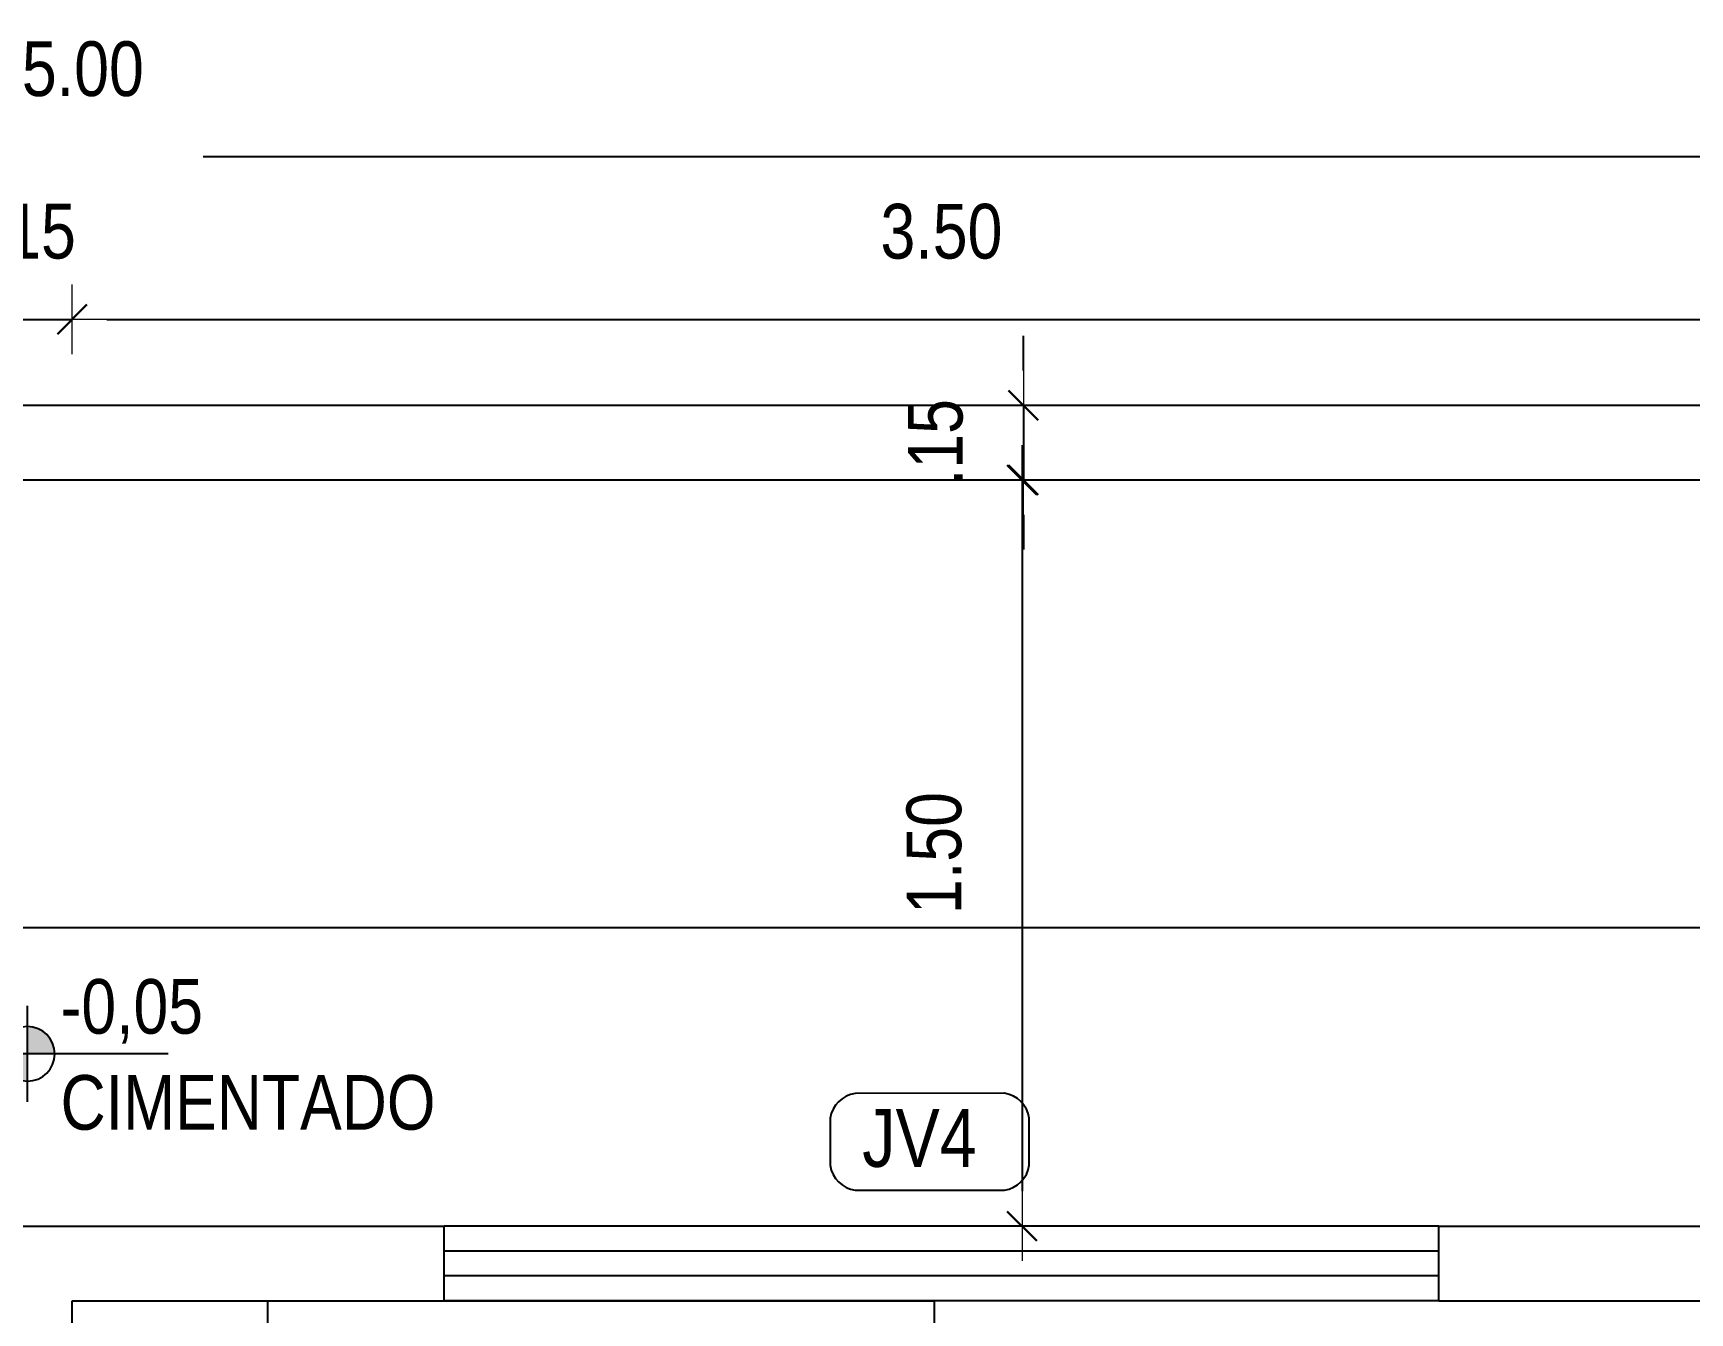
# Model space of a CAD drawing. Header units: millimetres. Extents: x -677 to -23, y -135 to 1112.
# Drawn here: x -195.135 to -191.803, y 847.26 to 849.832 of the extents above; entities that cross this region are included whole.
import ezdxf
from ezdxf.enums import TextEntityAlignment as Align

# ---------------------------------------------------------------- set-up
doc = ezdxf.new("R2010")
doc.units = ezdxf.units.MM
doc.header["$LTSCALE"] = 20
doc.header["$MEASUREMENT"] = 0
doc.header["$PDSIZE"] = -5
doc.layers.get('0').update_dxf_attribs({"linetype": 'CONTINUOUS'})
doc.layers.get('Defpoints').update_dxf_attribs({"linetype": 'CONTINUOUS'})
for name, color, linetype in [('COTA', 7, 'CONTINUOUS'), ('COTAS', 7, 'CONTINUOUS'), ('DIVERSOS', 1, 'CONTINUOUS'), ('Layer1', 7, 'CONTINUOUS'), ('LAYER7', 4, 'CONTINUOUS')]:
    doc.layers.add(name, color=color, linetype=linetype)
doc.layers.add('E-Pen-C', color=4, linetype='CONTINUOUS', lineweight=15)
doc.layers.add('E-Pen-G', color=3, linetype='CONTINUOUS', lineweight=30)
doc.styles.add('F2', font='swissc.ttf')
doc.dimstyles.new('DIMENSION-1', dxfattribs={"dimtxt": 0.11, "dimasz": 0.07, "dimexe": 1, "dimexo": 0, "dimgap": 0.12, "dimtad": 1, "dimzin": 7, "dimdsep": 46, "dimtxsty": 'F2', "dimblk1": 'TRACO', "dimblk2": 'TRACO', "dimsah": 1, "dimcen": 1, "dimse1": 1, "dimse2": 1, "dimclrd": 256, "dimclre": 256, "dimclrt": 6, "dimadec": 0, "dimazin": 0, "dimtfac": 1, "dimtix": 1, "dimtmove": 2, "dimatfit": 3, "dimldrblk": 'TRACO', "dimfxl": 1, "dimtolj": 1, "dimtzin": 0, "dimarcsym": 0})

# ---------------------------------------------------------------- blocks, each defined once
blk = doc.blocks.new('A$C7AFB675E')
at = {"color": 8}
for p, q in [((3.5035, 3.7432), (3.5035, 3.6832)), ((3.5035, 3.7432), (5.1585, 3.7432)), ((5.1585, 3.7432), (5.1585, 3.6632))]:
    blk.add_line(p, q, dxfattribs=at)
blk = doc.blocks.new('TRACO')
at = {"layer": 'E-Pen-C'}
for p, q in [((0, 1), (0, -1)), ((-1, 0), (1, 0))]:
    blk.add_line(p, q, dxfattribs=at)
at = {"layer": 'E-Pen-G'}
blk.add_line((-0.424, -0.424), (0.424, 0.424), dxfattribs=at)
blk = doc.blocks.new('*D995')
at = {"color": 4, "lineweight": -2}
blk.add_line((-187.1368, 845.454), (-187.1368, 848.864), dxfattribs=at)
at = {"layer": 'Defpoints', "color": 0, "linetype": 'Continuous'}
for p in [(-192.6208, 848.934), (-187.1368, 848.934), (-188.1437, 845.384)]:
    blk.add_point(p, dxfattribs=at)
at = {"color": 4, "linetype": 'Continuous', "lineweight": -2, "xscale": 0.07, "yscale": 0.07, "zscale": 0.07}
for p, rotation in [((-187.1368, 848.934), 90), ((-187.1368, 845.384), 270)]:
    blk.add_blockref('TRACO', p, dxfattribs=dict(at, rotation=rotation))
at = {"color": 4, "linetype": 'Continuous', "insert": (-187.3132, 847.159), "char_height": 0.11, "attachment_point": 5, "rotation": 90, "style": 'F2'}
blk.add_mtext('\\A1;3.55', dxfattribs=at)
blk = doc.blocks.new('*D954')
at = {"color": 4, "lineweight": -2}
for p, q in [((-193.1435, 849.154), (-193.1435, 849.224)), ((-193.1435, 849.084), (-193.1435, 848.934)), ((-193.1435, 848.864), (-193.1435, 848.794))]:
    blk.add_line(p, q, dxfattribs=at)
at = {"layer": 'Defpoints', "color": 0, "linetype": 'Continuous'}
for p in [(-193.7479, 849.084), (-193.7479, 848.934), (-193.1435, 848.934)]:
    blk.add_point(p, dxfattribs=at)
at = {"color": 4, "linetype": 'Continuous', "lineweight": -2, "xscale": 0.07, "yscale": 0.07, "zscale": 0.07}
for p, rotation in [((-193.1435, 849.084), 270), ((-193.1435, 848.934), 90)]:
    blk.add_blockref('TRACO', p, dxfattribs=dict(at, rotation=rotation))
at = {"color": 4, "linetype": 'Continuous', "insert": (-193.32, 849.009), "char_height": 0.11, "attachment_point": 5, "rotation": 90, "style": 'F2'}
blk.add_mtext('\\A1;.15', dxfattribs=at)
blk = doc.blocks.new('*D955')
at = {"color": 4, "lineweight": -2}
blk.add_line((-193.1462, 848.864), (-193.1462, 847.504), dxfattribs=at)
at = {"layer": 'Defpoints', "color": 0, "linetype": 'Continuous'}
for p in [(-193.7506, 848.934), (-193.1462, 847.434), (-191.4099, 847.434)]:
    blk.add_point(p, dxfattribs=at)
at = {"color": 4, "linetype": 'Continuous', "lineweight": -2, "xscale": 0.07, "yscale": 0.07, "zscale": 0.07}
for p, rotation in [((-193.1462, 848.934), 90), ((-193.1462, 847.434), 270)]:
    blk.add_blockref('TRACO', p, dxfattribs=dict(at, rotation=rotation))
at = {"color": 4, "linetype": 'Continuous', "insert": (-193.3227, 848.184), "char_height": 0.11, "attachment_point": 5, "rotation": 90, "style": 'F2'}
blk.add_mtext('\\A1;1.50', dxfattribs=at)
blk = doc.blocks.new('*D938')
at = {"color": 4, "lineweight": -2}
blk.add_line((-189.9664, 845.454), (-189.9664, 848.864), dxfattribs=at)
at = {"layer": 'Defpoints', "color": 0, "linetype": 'Continuous'}
for p in [(-194.1052, 848.934), (-189.9664, 848.934), (-191.4099, 845.384)]:
    blk.add_point(p, dxfattribs=at)
at = {"color": 4, "linetype": 'Continuous', "lineweight": -2, "xscale": 0.07, "yscale": 0.07, "zscale": 0.07}
for p, rotation in [((-189.9664, 848.934), 90), ((-189.9664, 845.384), 270)]:
    blk.add_blockref('TRACO', p, dxfattribs=dict(at, rotation=rotation))
at = {"color": 4, "linetype": 'Continuous', "insert": (-190.1428, 847.159), "char_height": 0.11, "attachment_point": 5, "rotation": 90, "style": 'F2'}
blk.add_mtext('\\A1;3.55', dxfattribs=at)
blk = doc.blocks.new('*D987')
at = {"color": 4, "lineweight": -2}
for p, q in [((-195.2865, 849.2568), (-195.3565, 849.2568)), ((-195.2165, 849.2568), (-195.0565, 849.2568)), ((-194.9865, 849.2568), (-194.9165, 849.2568))]:
    blk.add_line(p, q, dxfattribs=at)
at = {"layer": 'Defpoints', "color": 0, "linetype": 'Continuous'}
for p in [(-195.0565, 849.2568), (-195.2165, 847.284), (-195.0565, 847.284)]:
    blk.add_point(p, dxfattribs=at)
at = {"color": 4, "linetype": 'Continuous', "lineweight": -2, "xscale": 0.07, "yscale": 0.07, "zscale": 0.07}
blk.add_blockref('TRACO', (-195.2165, 849.2568), dxfattribs=at)
at = {"color": 4, "linetype": 'Continuous', "lineweight": -2, "xscale": 0.07, "yscale": 0.07, "zscale": 0.07, "rotation": 180}
blk.add_blockref('TRACO', (-195.0565, 849.2568), dxfattribs=at)
at = {"color": 4, "linetype": 'Continuous', "insert": (-195.1365, 849.4333), "char_height": 0.11, "attachment_point": 5, "style": 'F2'}
blk.add_mtext('\\A1;.15', dxfattribs=at)
blk = doc.blocks.new('*D988')
at = {"color": 4, "lineweight": -2}
blk.add_line((-194.9865, 849.2568), (-191.6299, 849.2568), dxfattribs=at)
at = {"layer": 'Defpoints', "color": 0, "linetype": 'Continuous'}
for p in [(-191.5599, 849.2568), (-195.0565, 847.284), (-191.5599, 847.284)]:
    blk.add_point(p, dxfattribs=at)
at = {"color": 4, "linetype": 'Continuous', "lineweight": -2, "xscale": 0.07, "yscale": 0.07, "zscale": 0.07, "rotation": 180}
blk.add_blockref('TRACO', (-195.0565, 849.2568), dxfattribs=at)
at = {"color": 4, "linetype": 'Continuous', "lineweight": -2, "xscale": 0.07, "yscale": 0.07, "zscale": 0.07}
blk.add_blockref('TRACO', (-191.5599, 849.2568), dxfattribs=at)
at = {"color": 4, "linetype": 'Continuous', "insert": (-193.3082, 849.4332), "char_height": 0.11, "attachment_point": 5, "style": 'F2'}
blk.add_mtext('\\A1;3.50', dxfattribs=at)
blk = doc.blocks.new('*D991')
at = {"color": 4, "lineweight": -2}
for p, q in [((-208.6499, 849.5838), (-195.347, 849.5838)), ((-183.7899, 849.5838), (-194.7927, 849.5838))]:
    blk.add_line(p, q, dxfattribs=at)
at = {"layer": 'Defpoints', "color": 0, "linetype": 'Continuous'}
for p in [(-183.7199, 849.5838), (-208.7199, 849.084), (-183.7199, 849.084)]:
    blk.add_point(p, dxfattribs=at)
at = {"color": 4, "linetype": 'Continuous', "lineweight": -2, "xscale": 0.07, "yscale": 0.07, "zscale": 0.07, "rotation": 180}
blk.add_blockref('TRACO', (-208.7199, 849.5838), dxfattribs=at)
at = {"color": 4, "linetype": 'Continuous', "lineweight": -2, "xscale": 0.07, "yscale": 0.07, "zscale": 0.07}
blk.add_blockref('TRACO', (-183.7199, 849.5838), dxfattribs=at)
at = {"color": 4, "linetype": 'Continuous', "insert": (-195.0699, 849.7599), "char_height": 0.11, "attachment_point": 5, "style": 'F2'}
blk.add_mtext('\\A1;25.00', dxfattribs=at)
blk = doc.blocks.new('NIVEL')
at = {"layer": 'DIVERSOS'}
h = blk.add_hatch(color=7, dxfattribs=at)
h.paths.add_polyline_path([(0, 0.1375, 0.414214), (-0.1375, 0), (0, 0)])
h.paths.add_polyline_path([(0, 0), (0, -0.1375, 0.414214), (0.1375, 0)])
at = {"layer": 'DIVERSOS', "color": 7}
for p, q in [((0, 0.2417), (0, -0.2417)), ((0.7095, 0), (-0.2418, 0))]:
    blk.add_line(p, q, dxfattribs=at)
blk.add_circle((0, 0), 0.1375, dxfattribs=at)

msp = doc.modelspace()

# ---------------------------------------------------------------- linework, layer by layer
at = {"color": 5, "linetype": 'Continuous'}
for p, q in [((-208.7199, 849.084), (-183.7199, 849.084)), ((-208.5699, 848.934), (-183.8699, 848.934)), ((-198.5665, 847.434), (-194.3082, 847.434)), ((-194.3082, 847.284), (-194.3082, 847.434)), ((-192.3082, 847.434), (-191.4099, 847.434)), ((-192.3082, 847.284), (-192.3082, 847.434)), ((-195.0565, 847.284), (-194.3082, 847.284)), ((-195.0565, 844.784), (-195.0565, 847.284)), ((-192.3082, 847.284), (-191.5599, 847.284))]:
    msp.add_line(p, q, dxfattribs=at)
at = {"color": 8, "linetype": 'Continuous'}
for p, q in [((-192.3082, 847.434), (-194.3082, 847.434)), ((-192.3082, 847.284), (-194.3082, 847.284))]:
    msp.add_line(p, q, dxfattribs=at)
at = {"color": 7, "linetype": 'Continuous'}
for p, q in [((-192.3082, 847.384), (-194.3082, 847.384)), ((-192.3082, 847.334), (-194.3082, 847.334))]:
    msp.add_line(p, q, dxfattribs=at)
at = {"layer": 'COTA', "color": 8, "linetype": 'Continuous'}
msp.add_line((-203.9152, 848.034), (-190.8099, 848.034), dxfattribs=at)
at = {"layer": 'COTA', "color": 4, "linetype": 'Continuous'}
msp.add_lwpolyline([(-193.1316, 847.651, 0.331371), (-193.1816, 847.701), (-193.4819, 847.7007, 0.332506), (-193.5319, 847.651), (-193.5319, 847.5563, 0.330378), (-193.4819, 847.506), (-193.1816, 847.5063, 0.331371), (-193.1316, 847.5563)], format="xyb", close=True, dxfattribs=at)

# ---------------------------------------------------------------- block references
at = {"layer": 'COTAS', "ltscale": 0.35, "xscale": 0.81, "yscale": 0.81, "zscale": 0.81}
msp.add_blockref('A$C7AFB675E', (-197.5011, 844.252), dxfattribs=at)
at = {"layer": 'LAYER7', "color": 7, "linetype": 'Continuous', "xscale": -0.3985866620477118, "yscale": 0.3985866620477118, "zscale": 0.3985866620477118, "rotation": 180}
msp.add_blockref('NIVEL', (-195.1463, 847.7802), dxfattribs=at)

# ---------------------------------------------------------------- texts
at = {"layer": 'Layer1', "color": 7, "linetype": 'Continuous', "style": 'F2'}
for s, p in [('-0,05', (-195.0797, 847.9306)), ('CIMENTADO', (-195.0797, 847.7376))]:
    msp.add_text(s, height=0.10972, dxfattribs=at).set_placement(p, align=Align.TOP_LEFT)
at = {"layer": 'Layer1', "color": 4, "linetype": 'Continuous', "style": 'F2'}
msp.add_text('JV4', height=0.11659, dxfattribs=at).set_placement((-193.4674, 847.6697, 1.712), align=Align.TOP_LEFT)

# ---------------------------------------------------------------- dimensions: what is measured, and where the dimension line sits
at = {"color": 8, "linetype": 'Continuous'}
dim = msp.add_linear_dim(base=(-183.7199, 849.5838), p1=(-208.7199, 849.084), p2=(-183.7199, 849.084), dimstyle='DIMENSION-1', override={"dimclrd": 4, "dimclrt": 4, "dimadec": 8, "dimfxl": 0.5, "dimfxlon": 1}, dxfattribs=at)
dim.commit()
dim.dimension.update_dxf_attribs({"geometry": '*D991', "text_midpoint": (-195.0699, 849.7599), "dimtype": 160})
dim = msp.add_linear_dim(base=(-195.0565, 849.2568), p1=(-195.2165, 847.284), p2=(-195.0565, 847.284), text='.15', dimstyle='DIMENSION-1', override={"dimclrd": 4, "dimclrt": 4, "dimadec": 8, "dimfxl": 0.5, "dimfxlon": 1}, dxfattribs=at)
dim.commit()
dim.dimension.update_dxf_attribs({"geometry": '*D987', "text_midpoint": (-195.1365, 849.4333)})
dim = msp.add_linear_dim(base=(-191.5599, 849.2568), p1=(-195.0565, 847.284), p2=(-191.5599, 847.284), dimstyle='DIMENSION-1', override={"dimclrd": 4, "dimclrt": 4, "dimadec": 8, "dimfxl": 0.5, "dimfxlon": 1}, dxfattribs=at)
dim.commit()
dim.dimension.update_dxf_attribs({"geometry": '*D988', "text_midpoint": (-193.3082, 849.4332)})
for base, p1, p2, angle, picture, middle in [((-193.1435, 848.934), (-193.7479, 849.084), (-193.7479, 848.934), 90, '*D954', (-193.32, 849.009)), ((-189.9664, 848.934), (-191.4099, 845.384), (-194.1052, 848.934), 90, '*D938', (-190.1428, 847.159)), ((-193.1462, 847.434), (-193.7506, 848.934), (-191.4099, 847.434), 90, '*D955', (-193.3227, 848.184)), ((-187.1368, 848.934), (-188.1437, 845.384), (-192.6208, 848.934), 270, '*D995', (-187.3132, 847.159))]:
    dim = msp.add_linear_dim(base=base, p1=p1, p2=p2, angle=angle, dimstyle='DIMENSION-1', override={"dimclrd": 4, "dimclrt": 4, "dimadec": 8, "dimfxl": 0.5, "dimfxlon": 1}, dxfattribs=at)
    dim.commit()
    dim.dimension.update_dxf_attribs({"geometry": picture, "text_midpoint": middle})

doc.saveas('drawing.dxf')
